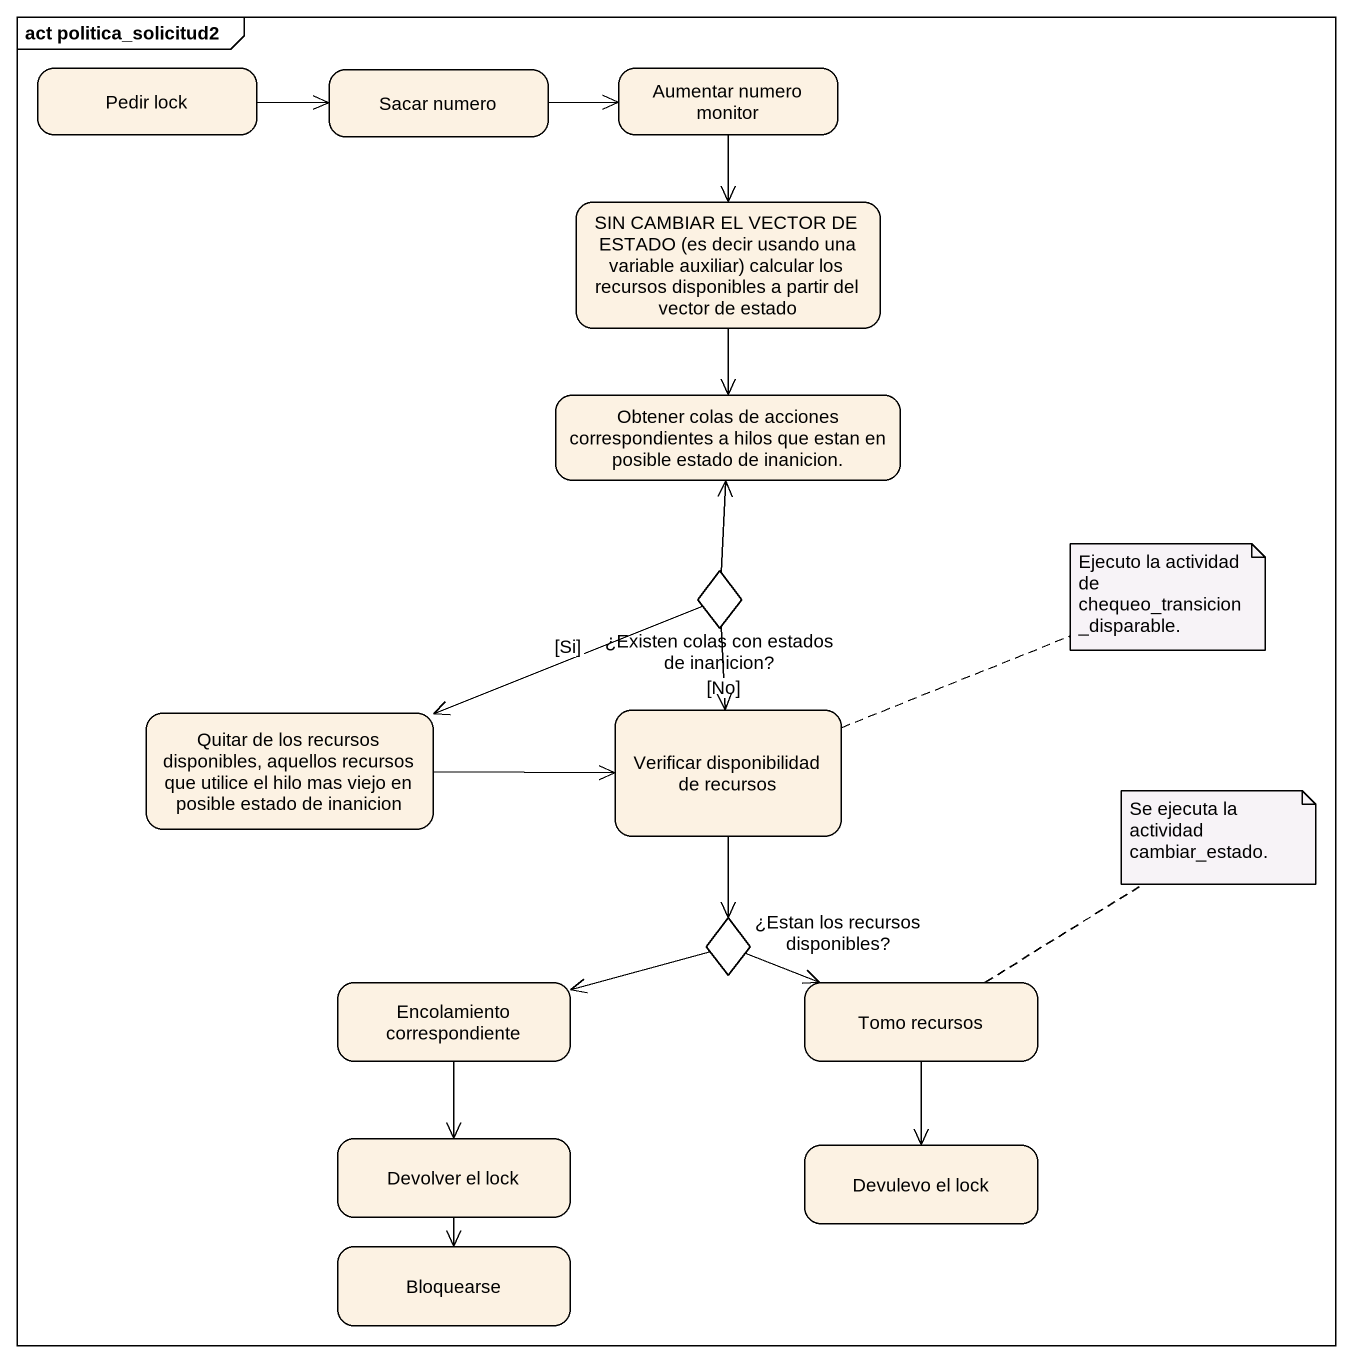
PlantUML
@startuml
mainframe act politica_solicitud2
hide empty description
state "Pedir lock" as Pedir_lock
state "Sacar numero" as Sacar_numero
state "Aumentar numero monitor" as Aumentar_numero_monitor
state "SIN CAMBIAR EL VECTOR DE ESTADO (es decir usando una variable auxiliar) calcular los recursos disponibles a partir del vector de estado" as SIN_CAMBIAR_EL_VECTOR_DE
state "Obtener colas de acciones correspondientes a hilos que estan en posible estado de inanicion." as Obtener_colas_de_acciones
state "¿Existen colas con estados de inanicion?" as Existen_colas_con_estados <<choice>>
state "Quitar de los recursos disponibles, aquellos recursos que utilice el hilo mas viejo en posible estado de inanicion" as Quitar_de_los_recursos
state "Verificar disponibilidad de recursos" as Verificar_disponibilidad_de
state "¿Estan los recursos disponibles?" as Estan_los_recursos <<choice>>
state "Encolamiento correspondiente" as Encolamiento_correspondiente
state "Tomo recursos" as Tomo_recursos
state "Devolver el lock" as Devolver_el_lock
state "Devulevo el lock" as Devulevo_el_lock
state Bloquearse
Pedir_lock -right-> Sacar_numero
Sacar_numero -right-> Aumentar_numero_monitor
Aumentar_numero_monitor --> SIN_CAMBIAR_EL_VECTOR_DE
SIN_CAMBIAR_EL_VECTOR_DE --> Obtener_colas_de_acciones
Existen_colas_con_estados -up-> Obtener_colas_de_acciones
Existen_colas_con_estados -left-> Quitar_de_los_recursos : [Si]
Existen_colas_con_estados --> Verificar_disponibilidad_de : [No]
Quitar_de_los_recursos -right-> Verificar_disponibilidad_de
Verificar_disponibilidad_de --> Estan_los_recursos
Estan_los_recursos -left-> Encolamiento_correspondiente
Estan_los_recursos -right-> Tomo_recursos
Encolamiento_correspondiente --> Devolver_el_lock
Tomo_recursos --> Devulevo_el_lock
Devolver_el_lock --> Bloquearse
note right of Verificar_disponibilidad_de : Ejecuto la actividad de chequeo_transicion_disparable.
note top of Tomo_recursos : Se ejecuta la actividad cambiar_estado.
@enduml
